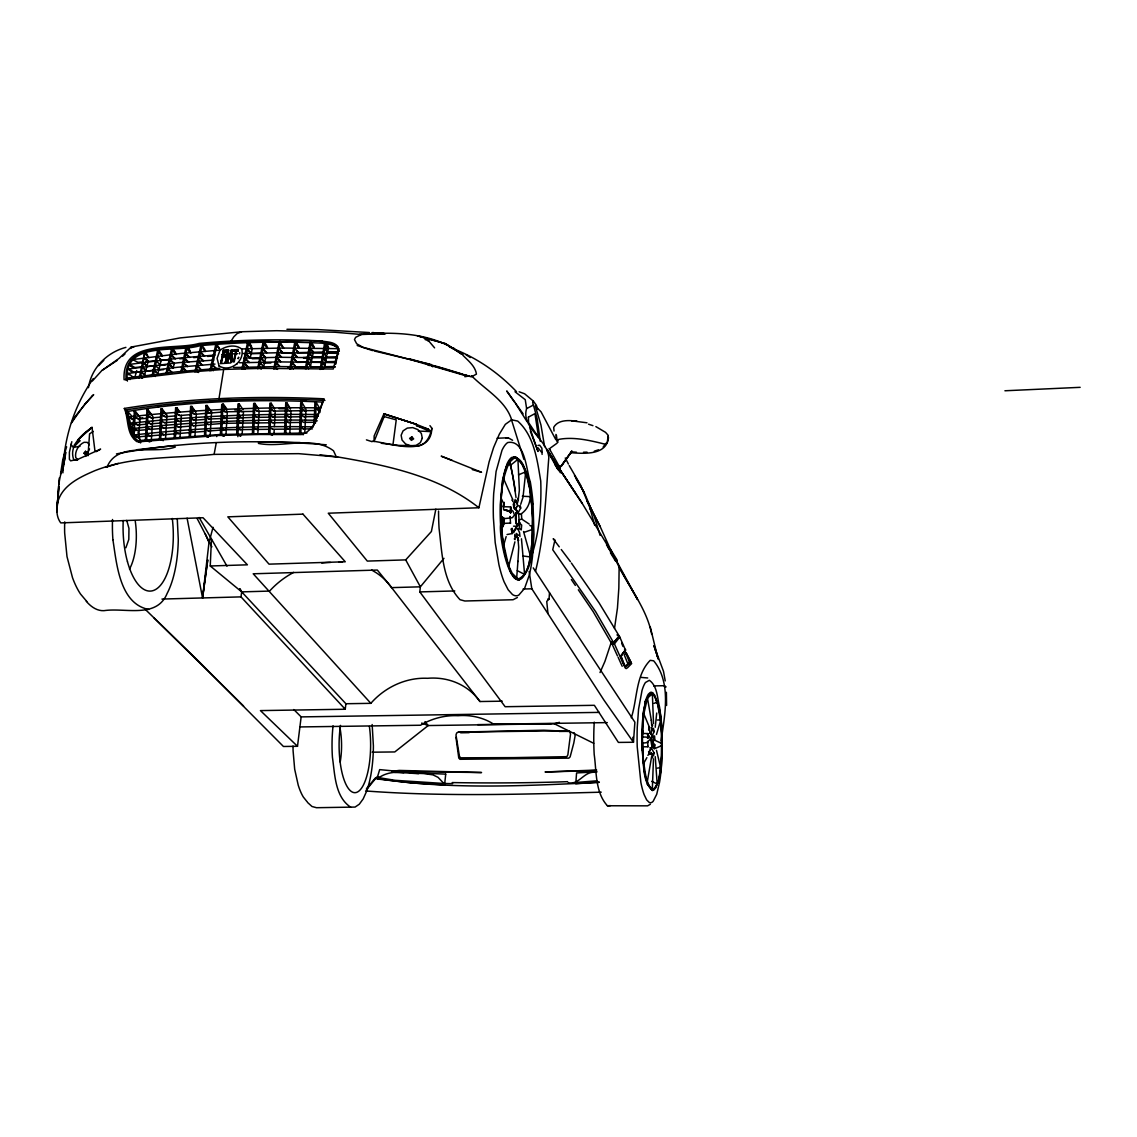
<?xml version="1.0" encoding="UTF-8"?>
<svg xmlns="http://www.w3.org/2000/svg" width="1137" height="1137" viewBox="0 0 1137 1137"><rect width="100%" height="100%" fill="white"/><g stroke="black" fill="none" stroke-linecap="round" stroke-linejoin="round"><path stroke-width="1.5" d="M218.858 365.773C229.674 372.95 245.023 361.424 241.698 349.045C235.402 344.042 226.121 345.847 219.981 350.21L217.096 358.34L219.114 366.199M94.925 450.764L92.026 427.37C81.963 434.604 68.817 445.406 73.635 459.405L76.804 460.314M532.713 531.519L531.931 506.391A63.729 16.629 88 0 0 531.491 501.787M653.121 736.932L652.212 735.412L651.217 739.377L652.553 747.194L653.42 738.709M314.125 425.11L314.906 402.455L316.185 402.384L320.065 409.064L319.909 412.518M315.432 423.334L316.185 402.384M555.908 434.433L557.485 442.336M556.448 438.257L556.505 435.414M300.85 433.154L302.001 402.583L300.708 402.64L299.557 433.183L303.281 434.76M223.691 436.125L220.379 434.732L221.715 404.545L222.98 404.488L226.718 410.116M224.145 436.111L221.658 434.675L222.98 404.488M269.938 433.481L271.16 403.209L269.881 403.28L268.659 433.524L272.454 435.258M285.842 433.325L287.021 402.981L285.728 403.052L284.548 433.353L286.623 433.822M661.734 752.111L661.208 727.183M253.466 434.249L252.414 433.794L253.679 403.436L254.958 403.379L258.611 409.135M254.432 434.192L253.693 433.737L254.958 403.379M647.763 737.686L647.991 733.578L642.504 733.464L642.291 736.961L646.399 737.089L647.976 738.183M237.875 436.651L239.239 403.919L237.974 403.976L236.667 434.235L240.845 436.011L238.997 435.258M647.777 755.266L649.099 754.399L648.602 751.529M653.334 743.641L654.841 744.891L654.614 748.942L653.121 747.876L653.619 743.101M140.05 417.535L138.686 437.93C127.827 433.78 135.445 419.169 134.038 411.097L135.275 411.04L139.453 416.739M134.038 438.257L135.275 411.04M190.462 436.565L191.883 406.406L190.618 406.463L189.197 436.636L191.314 437.034M205.74 435.627L207.119 405.468L205.982 405.511L204.475 435.698L208.455 437.233M160.729 438.896L162.221 408.965L160.971 409.007L159.478 438.981L161.525 439.323M146.673 440.005L148.194 409.945L146.943 409.988L145.422 440.09L149.97 441.824M231.692 362.007L231.962 349.869L226.704 362.078L227.542 362.234C226.775 357.487 233.298 356.506 230.896 362.049L231.692 362.007L231.962 349.869M517.591 504.643L515.871 501.772M502.412 516.639L503.066 526.758M653.519 723.686L652.368 693.797L649.852 694.252L644.807 701.785M647.777 738.084L648.317 734.346M502.199 701.174L479.97 701.529A67.467 60.304 -42.1 0 0 427.54 678.292A67.424 60.176 -42.3 0 0 370.847 703.334L345.89 703.732L241.698 591.88L210.246 565.984L211.454 538.981M230.896 362.049L230.939 358.226M510.698 512.787L510.698 506.903L503.705 506.732L503.492 508.793M229.361 357.231L231.308 351.162L229.361 357.231L231.124 357.132L231.152 353.635M231.124 357.132L231.308 351.162M58.982 484.22C59.891 473.362 65.107 463.37 65.648 452.057L63.473 466.838M304.744 433.055L305.967 409.263M289.807 433.282L291.001 410.656M510.698 506.903L510.527 512.801M517.889 460.243L515.871 458.31L513.825 458.339L509.12 462.66M273.989 433.567L274.188 430.07M274.372 426.588L275.225 410.869M257.829 433.808L259.108 411.04M517.932 561.522L518.728 547.252L517.861 537.872L518.557 540.672M242.153 434.391L243.474 411.58M62.89 472.878L63.089 469.41M165.505 439.01L166.94 414.792M225.95 435.272L227.329 411.452M210.118 435.826L211.61 411.338M194.924 436.622L196.346 413.996M59.28 478.037L56.85 511.906L58.698 486.11C59.479 498.006 52.899 512.389 60.744 522.906L203.04 517.747L247.411 564.819L210.246 565.984M179.973 437.773L181.408 415.289M175.624 407.799L174.174 437.773L175.439 437.702L176.889 407.742L175.624 407.799L179.561 412.177M661.592 756.56C660.071 767.29 661.336 780.607 653.59 789.078L652.325 789.163L653.477 758.919M63.388 464.223L62.99 470.121C64.127 437.319 74.417 405.369 93.319 378.536M151.264 441.199L152.926 416.469M661.208 761.676C661.308 739.036 665.244 712.359 652.368 692.632L651.06 692.49C639.79 706.248 643.414 727.595 642.234 744.479C644.039 759.459 641.709 778.447 652.311 790.3L653.647 790.201C664.122 775.761 661.052 755.281 662.061 738.24M533.253 567.875L549.498 592.761L549.029 599.242L546.741 601.345L547.949 613.539M87.975 455.781L89.581 433.851L93.305 431.435M651.629 756.588L647.294 781.787M656.717 713.027L655.225 727.268M532.073 542.861C529.728 554.586 531.178 572.863 518.728 578.79L516.667 578.179L517.946 561.308M652.084 729.556L651.018 727.765M429.957 425.65L431.833 428.223C430.127 436.978 425.38 446.756 414.763 446.272M315.134 423.234L315.503 419.141M507.045 534.532L512.247 533.551L511.92 530.41L512.673 531.221M510.016 465.658L517.932 459.348L521.982 464.209L525.621 472.75L523.02 497.167L520.718 504.302M127.429 381.094C122.469 340.105 176.022 353.209 199.927 345.691C240.518 342.01 281.351 341.157 322.069 343.175C327.2 344.198 333.34 343.829 337.277 347.894L338.314 351.688L335.642 364.352M531.519 549.185L532.684 520.462M502.796 541.439C501.062 515.061 497.736 486.082 509.888 461.579L513.085 477.583L509.873 461.65M126.179 380.298C122.284 339.48 175.453 351.901 199.941 344.539M549.498 592.761L634.887 722.208L633.451 742.262L618.4 742.418L594.367 705.31L505.141 706.717L419.809 591.908L420.363 586.82L443.97 558.324M653.221 744.82L653.292 739.022M145.351 609.46L199.273 661.905L283.44 746.483L297.496 746.298L301.149 716.893L293.815 709.545M213.045 527.284L208.995 542.491L202.557 597.948L187.093 518.174M297.496 746.298L260.444 710.597L345.25 709.246L345.89 703.732M660.81 766.182L659.019 777.935M525.436 474.214L524.754 472.21L518.515 474.854M220.72 421.912L221.942 421.827M393.018 444.311L396.245 419.866L384.178 416.568L383.922 413.868L416.44 424.371L428.55 429.274L430.397 431.591L418.288 431.037M531.334 550.521L529.245 562.545M345.25 709.246L240.987 596.882L241.698 591.88L239.978 588.852M216.741 436.608L216.911 435.499L259.293 434.476L301.262 434.576C316.64 430.212 317.919 410.812 324.144 398.817C257.431 395.704 190.334 397.723 124.317 408.439C129.049 418.658 125.823 436.963 138.657 441.824L216.911 435.499M321.401 368.999L325.949 342.621L324.685 342.692L320.065 369.454M60.602 473.873L62.819 459.419L66.614 446.813M142.537 378.095L140.69 376.333L144.612 353.436L145.778 353.252L148.876 357.601L144.697 353.436M147.412 354.517L144.726 352.612L146.005 352.328M139.368 420.676L139.894 417.265M305.327 368.772L310.131 342.237L311.41 342.166L306.606 368.701M289.708 369.113L294.781 342.024L296.061 341.953L290.973 369.056M651.146 747.691L654.13 752.936L653.505 755.764L651.217 752.623L652.652 757.91M239.651 353.948L239.736 352.598M273.747 369.099L279.162 341.569L280.427 341.498L275.026 369.028M656.987 703.277L654.884 696.455L652.368 693.797L647.323 698.274M257.616 368.715L263.23 341.654L264.495 341.583L258.881 368.644M57.362 503.904C60.986 485.783 79.675 477.185 95.011 470.619C132.688 455.766 174.487 458.424 214.097 454.374L216.115 443.601M241.868 369.141L247.624 342.152M243.133 369.07L248.875 342.081M139.126 378.152L144.783 352.399M151.875 376.461L157.631 350.48L158.867 350.423L162.392 355.526M153.111 376.39L158.867 350.423M167.352 373.092L172.796 348.633L171.559 348.689L166.101 373.178L168.049 373.76M500.735 510.03L500.777 506.875M180.911 371.941L185.885 347.439L187.122 347.353L190.874 353.166L185.885 347.439M182.133 371.984L187.122 347.353M211.184 370.719L217.153 343.815L215.902 343.886L209.933 370.79M435.841 509.177L431.392 531.519L405.71 559.887L367.308 561.095L328.28 513.213L478.89 507.756L489.095 461.892L493.6 447.509L499.328 434.192L505.325 424.357L511.65 419.823L517.719 421.088C534.305 435.94 537.204 460.243 540.743 481.05C541.624 506.406 539.308 532.073 531.562 556.32M194.91 371.941L200.965 345.051L202.201 344.98L196.161 371.884M509.873 517.534L510.101 516.383L510.641 517.989L512.46 517.605L514.535 514.976L513.014 511.252L510.485 509.248L510.826 507.827M661.094 740.983C664.747 715.201 671.654 682.584 653.676 660.824L650.222 660.327C635.597 675.051 637.416 698.999 631.305 717.774M324.315 368.402L326.745 356.435L323.96 353.166M327.072 354.843L328.579 347.481M652.254 724.681L651.7 729.101M307.8 363.343L310.572 365.744L313.414 351.916L310.302 348.348M238.187 351.148L236.354 351.035L238.187 351.148L238.358 349.528L234.25 349.755C232.303 352.626 238.358 350.622 233.952 351.177M234.066 351.361L234.25 349.755M236.468 351.234L233.568 361.907L235.657 351.077M234.25 361.879L236.354 351.035M223.776 351.717L222.994 355.44L225.424 355.312L225.24 356.933L222.696 356.862L220.962 362.575L223.392 350.338L226.888 350.139L226.704 351.759L223.776 351.717L226.704 351.759M225.24 356.933L225.424 355.312M226.59 351.56L226.888 350.139M225.368 362.149L228.58 350.054L226.178 362.305L225.368 362.149L226.178 362.305M225.481 362.333L227.897 350.097M226.05 362.106L228.58 350.054M506.178 536.579L503.066 547.224M220.962 362.575L223.392 350.338M221.658 362.532L222.696 356.862M225.552 355.497L223.108 355.639L223.904 351.901M611.507 641.581L604.912 661.436L600.023 672.55M260.572 353.195L261.837 353.138L265.674 357.601L263.727 366.64L260.075 362.333M642.107 739.235L643.769 714.178L647.465 698.061L651.359 720.588M649.824 733.351L649.611 729.329M250.183 358.141L246.16 353.579L244.91 353.635L250.183 358.141L252.272 348.704L248.719 342.791L247.454 342.862L250.083 346.018M535.484 571.414C544.68 534.461 545.717 496.244 548.745 458.467L548.816 457.188C547.068 438.953 520.76 427.441 526.616 408.595L533.452 405.028L537.119 418.601L540.288 441.355M614.506 628.406L617.448 608.096L618.841 588.099L619.139 567.065L615.799 560.342M542.15 452.228L541.852 448.163L539.634 445.207L537.943 445.462M648.673 753.376L649 752.026M71.816 441.71L69.385 452.299L69.385 459.291L70.65 460.84L78.226 459.177L100.61 449.115L96.162 451.659M231.621 342.877L232.872 342.82M514.905 541.852L508.68 566.34L502.398 538.441M519.964 536.536L519.552 532.542L517.818 528.989L515.914 527.923L518.245 525.436L519.197 521.556L518.614 513.469L517.136 511.039L515.857 512.972L515.388 518.316L516.084 523.503L517.548 525.919M142.679 365.901L143.248 362.66M145.778 353.252L145.991 352.385L144.74 352.612M170.422 365.773L173.194 367.919L174.259 363.584L170.152 359.42L168.901 359.505L174.259 363.584M223.676 369.44L187.932 372.154L124.089 379.701C121.574 338.57 174.004 350.708 199.103 343.431C239.751 339.707 280.654 338.869 321.416 340.958C326.873 342.081 333.539 341.626 337.533 346.202L338.414 349.954L333.255 368.999L260.956 368.374L223.676 369.44L219.015 398.447L220.649 400.679L236.468 400.466M515.914 527.923C516.369 530.382 512.886 531.292 513.853 532.841M518.33 523.873L518.799 521.997M157.474 356.435L161.283 359.988L157.872 373.632L154.334 370.15M141.841 372.837L144.726 374.769L148.222 361.182L144.683 358.056M518.259 499.513L519.367 490.203L517.932 459.348M83.882 433.893L78.226 439.607L92.026 427.37L84.024 433.822M134.678 378.067L136.71 370.563M641.694 742.887L642.846 743.101L642.49 746.81L647.976 746.782L647.706 746.085M653.121 745.147C650.705 749.411 650.449 732.853 653.036 737.401M88.473 387.674C91.258 368.09 107.02 352.285 125.894 347.382M528.918 564.066C513.81 611.237 498.56 538.696 500.564 524.64A63.274 16.486 88 0 1 500.237 504.771L502.369 480.866L507.031 463.868A63.757 16.614 88 0 1 511.65 457.458C525.834 455.624 526.474 478.89 529.671 488.626A63.729 16.629 88 0 1 531.334 500.28M327.086 345.008L325.949 342.621L327.925 346.259M510.485 509.248L511.352 508.14M650.577 749.226L649.284 751.742L650.35 754.357M515.217 499.385L513.498 504.387M658.252 781.147L655.58 788.126L652.51 790.599C641.922 781.574 644.295 763.694 642.107 750.917A50.184 10.219 89.2 0 1 641.78 735.213L642.931 715.571L645.66 700.619A50.568 10.304 89.2 0 1 648.431 694.082L650.478 692.348L652.567 692.717L654.628 695.19L657.428 702.581M648.744 727.95L649.128 726.756L648.63 730.11M643.357 715.486L643.627 713.411L649.483 727.424M514.507 509.078L514.208 503.933L513.853 507.997M502.767 506.747L504.288 502.355M503.08 481.05L503.549 478.634L512.403 498.773M125.88 547.764L128.808 539.435L128.964 528.407L126.733 520.405M651.828 730.636L650.606 734.474M89.539 448.973L85.73 456.406M227.542 362.234L228.764 358.34M503.705 506.732L504.331 504.984L501.076 498.12M226.817 362.262L231.223 349.912M517.278 506.036L515.359 509.447M434.59 347.865L428.592 340.787L425.011 339.48M238.13 358.468L238.585 357.302M238.244 358.652L238.685 357.473M515.644 528.222L515.985 527.326M314.452 423.76L322.993 402.114C257.744 398.916 192.153 400.807 127.614 411.452L125.695 409.974C191.542 399.371 258.412 397.353 324.955 400.423M517.093 504.046L518.401 499.839L517.747 498.361M568.287 782.725C579.302 785.283 583.793 770.872 595.433 772.336M374.67 440.047L384.178 416.568M518.657 523.361L517.534 525.109L516.226 522.963L516.17 513.213M98.592 365.617L103.794 360.344M516.312 512.886L517.164 511.863L518.529 514.365M221.928 421.955L224.458 423.291M642.064 749.937L643.087 747.72L642.49 746.81M651.33 731.063L653.505 728.376L654.13 731.617L652.155 735.824L652.553 736.62L654.614 735.909L654.841 740.116L652.794 741.153M652.112 746.469L652.823 744.991M519.382 528.606L519.907 522.409M512.005 500.337L512.631 499.072L512.759 501.602M656.447 734.502L660.64 720.716L657.186 702.183L653.988 703.377M642.504 733.464L643.116 732.285L642.078 729.442M105.585 466.682L107.12 466.881C117.822 441.17 155.002 454.445 175.325 447.04M646.882 757.64L643.556 763.609L642.121 736.705M520.291 505.695L520.689 508.111L517.96 513.057L520.419 514.365C535.058 504.999 530.51 486.394 525.621 472.75M519.168 391.796L524.612 393.786L533.338 401.091L532.642 402.498L533.452 405.028M515.672 501.673L516.596 500.28M366.441 789.718L375.878 778.22L378.649 776.713M501.9 517.42L503.762 518.33L503.506 523.39L510.527 523.077M561.223 466.44L571.897 450.906L561.365 465.786L571.158 452.384M366.469 788.609L375.324 778.092L378.081 776.585M412.148 439.266L411.423 437.987L410.954 439.237M557.684 440.872L558.75 439.394C573.631 436.565 589.932 440.389 604.671 444.112L607.229 442.663L608.224 435.386L605.566 432.358L595.859 426.602M85.389 451.417L86.782 452.455L85.062 454.53L84.01 453.08M603.193 446.997L604.983 444.539M506.477 466.255L508.239 463.868M142.31 362.774L147.014 365.872L144.47 363.499L147.114 360.059M81.935 408.211L86.583 402.171L74.971 416.81L71.489 422.836L81.011 409.419M653.221 754.101L654.13 752.936M502.412 526.459L504.103 524.242L503.506 523.39M649.284 751.742L651.473 747.677L649.724 747.89M656.475 750.264L660.654 767.603L657.285 768.157M610.811 643.57L613.284 643.514L618.627 636.734L612.914 643.329L610.654 643.272M383.922 413.868L416.44 424.371L383.922 413.868L374.158 435.94L374.016 441.639M513.412 531.718L516.042 527.369L515.999 526.246L513.569 526.175M618.23 635.398L619.779 637.09L614.406 643.855L611.976 643.812L617.448 655.878M92.41 380.952L101.946 370.42L117.395 360.258M85.602 451.162L83.996 453.379M630.282 662.061L625.435 666.31L622.749 661.933M557.031 443.217L550.464 447.964M70.693 444.325L73.507 447.381L80.045 440.573L74.218 445.036M523.546 531.505L530.425 556.021L529.615 556.846L523.063 556.007M122.625 356.094L124.956 353.991M650.336 804.285L647.607 805.835L607.414 805.763C595.077 792.361 596.612 771.483 594.196 754.456A63.942 14.227 89.3 0 1 594.253 722.137M382.871 333.738L361.367 334.491L334.733 332.217L276.689 330.696L241.698 331.748L180.143 337.931L131.21 347.055L119.03 358.425L102.259 370.292M130.783 348.476L132.93 346.714M642.291 743.186L647.749 742.532L647.479 741.509M654.045 745.488L654.841 744.891M517.392 597.508L513.057 599.739L464.877 601.004L460.044 599.711C442.378 581.078 442.108 552.639 439.081 528.549A80.542 22.911 88 0 1 438.555 511.067M518.941 505.624L516.667 506.605M293.616 572.366L288.357 575.436A76.264 65.52 -39.5 0 0 269.568 591.084L241.698 591.88L239.779 588.98M361.367 334.491L355.625 337.348L354.474 339.565L356.663 343.744L362.973 347.325L409.96 359.434L467.065 376.12M647.919 734.701L647.991 733.578M518.856 519.922L521.741 519.112L529.16 524.029M458.367 732.157L456.704 732.924L455.98 734.985L459.405 756.048L460.471 757.811L513.626 757.626L566.837 756.673L567.86 754.869L570.518 734.175L569.751 731.418L543.784 730.224L458.254 732.129L568.031 730.693M116.471 453.905C185.004 440.914 256.82 439.18 326.291 444.809M642.291 736.961L641.694 736.193M514.393 502.81L515.175 502.497M241.698 331.748L237.15 333.553L233.824 336.794L231.152 340.986L232.872 343.289M655.552 748.288L661.45 745.73L661.89 744.536L661.436 743.285L655.566 740.642M549.086 598.616L547.821 599.071L549.029 599.242M594.281 451.19L598.545 449.797M86.313 601.331C90.704 606.518 96.858 611.066 103.964 610.668C124.786 607.4 156.721 619.04 167.125 593.457A77.913 32.802 88 0 0 178.282 539.535L177.258 518.586M107.12 466.881L118.333 463.37M524.356 532.272L532.102 529.558L532.13 526.53L529.842 525.45M421.671 723.075L428.223 725.548L554.344 723.772L559.418 722.336M647.521 741.765L650.52 739.107L649.298 736.136L647.337 734.644M214.097 454.374L298.661 453.663L338.456 457.074C387.433 465.445 439.138 476.318 478.89 507.756M514.947 535.385L514.99 539.62L514.265 538.867M612.914 643.329L619.409 636.379L599.156 603.008L571.399 563.057M509.717 517.818L510.499 517.96L503.236 518.742M625.023 649.682L625.634 650.108L620.631 656.22L622.252 660.668M616.922 634.943L618.059 634.716M655.239 756.673L657.172 783.962L651.643 781.346M464.848 376.717L469.567 375.921M73.507 447.381L80.002 446.329M169.342 348.192L176.974 347.126M517.818 528.989L518.614 528.876M157.716 406.591L161.141 406.122M139.425 418.302L142.765 417.862M391.768 771.369L399.272 770.417L481.562 772.535L394.738 771.412M131.48 359.718L180.854 353.479L219.64 350.125M154.319 365.73L129.177 368.871L133.654 372.169M175.141 445.477L137.421 449.641M131.21 347.055L134.095 346.742M598.815 782.441C525.166 785.752 450.01 790.044 377.072 778.447M597.337 780.764L576.914 782.412M197.625 344.795L231.976 342.109L267.422 341.001M131.537 428.748C192.835 421.628 254.603 419.283 316.299 420.264M134.109 425.224L130.499 423.291C192.892 416.099 255.726 413.655 318.502 414.55M599.355 782.029L575.748 783.791L576.587 772.933L597.081 771.824M214.964 355.042L179.66 358.084L128.652 364.494L133.015 367.663L141.514 366.953M222.028 354.431L237.804 353.635M214.992 364.082L177.77 367.237L127.273 373.519L129.021 374.883M220.265 363.627L230.797 362.959M167.992 405.184L171.502 404.871M206.607 401.887L210.118 401.574M143.163 361.879L137.947 362.319L132.546 359.576M146.645 361.58L157.091 360.699M160.559 360.401L169.271 359.676M179.703 358.78L183.185 358.496M193.631 357.615L198.847 357.174M207.559 356.435L212.775 355.995M146.787 366.512L153.822 365.929M159.095 365.489L166.116 364.892M140.69 371.572L132.304 372.282L130.087 370.662M144.214 371.287L154.774 370.406M158.285 370.108L163.572 369.667M219.896 368.217L176.96 371.827L127.941 377.91L130.044 379.559M139.979 376.461L132.944 377.043L128.31 373.391M148.776 375.736L152.301 375.452M146.574 418.288L138.387 418.97L133.711 416.668L138.686 418.942M160.061 417.18L151.306 417.89L146.574 415.46L151.591 417.876M174.999 415.943L165.149 416.753L162.591 415.332M189.893 414.707L179.774 415.545L176.704 413.811M221.857 412.063L194.797 414.309L191.187 412.234M225.225 411.793L221.402 409.789L225.197 411.779L254.176 411.381M145.849 424.257L137.634 424.94L135.189 423.888M161.028 423.007L150.567 423.859L148.734 422.95M164.396 422.722L175.865 421.77M190.803 420.534L179.035 421.514L174.871 419.368L179.419 421.486M205.726 419.311L194.057 420.278L189.879 418.16L194.427 420.235M137.037 430.497L146.844 429.687M160.445 428.564L149.97 429.431L148.251 428.578M175.283 427.341L163.799 428.294L159.848 426.347L164.24 428.251M190.22 426.119L178.452 427.086L174.544 425.082L178.879 427.043M205.157 424.883L193.887 425.807L189.552 423.859L193.461 425.849M205.03 431.335L137.151 436.935L133.541 435.045C193.205 428.052 253.352 425.792 313.4 426.887M208.256 431.065L224.032 429.758L252.869 429.473M657.413 720.048L660.085 719.835L660.64 720.716L661.592 732.327M157.474 351.12L158.711 351.02L162.207 356.279L158.455 352.172M218.503 343.161L226.007 342.564M133.91 435.244L137.293 436.906L133.981 435.002M140.263 442.549L137.364 440.659L220.564 434.462L306.919 432.998M146.147 421.855L150.908 423.831M133.342 423.12L138.003 424.897M140.647 371.856L144.726 374.769M160.615 414.28L165.462 416.725M175.283 413.001L180.087 415.517M214.225 350.708L215.476 350.637M214.339 355.27L213.088 355.341L214.182 356.251M182.631 362.333L187.648 366.611L183.995 363.712M211.169 364.437L212.434 364.366L216.442 368.814L213.159 366.071M200.766 345.819C203.807 344.923 208.455 356.819 203.04 348.49M180.47 371.6L181.721 371.529M190.291 411.779L195.095 414.28M221.019 416.185L224.984 417.72M205.129 417.194L209.393 418.999L253.508 417.378M359.448 334.349C393.871 331.762 432.941 332.032 461.466 354.019L445.406 343.658L417.464 335.841L445.406 343.658L462.972 354.289M220.379 434.732L221.658 434.675M223.506 350.523L227.002 350.338M231.337 350.111L232.076 350.068M234.364 349.94L238.358 349.528M229.233 357.032L230.996 356.947M228.878 358.539L231.053 358.425M303.65 357.771L307.132 357.586M312.348 357.316L322.766 356.762M226.704 362.078L227.428 362.035M230.783 361.864L231.564 361.822M596.655 770.062L545.049 771.966L596.385 770.545M607.414 805.763L610.398 805.621M246.004 349.002L247.269 348.931L251.249 353.365L246.985 349.812M276.675 357.388L275.765 357.43L276.319 357.899M205.854 405.525L210.814 411.182M1004.923 390.773L1080.15 387.333M278.991 342.365L280.256 342.322L283.61 348.206L280.057 343.729M497.068 438.242L508.125 437.773L512.602 440.275M418.189 445.718L398.774 445.406L381.336 443.288M551.104 723.686L477.682 724.624M394.653 772.435L424.002 773.572L432.97 774.88L438.058 777.338L443.856 783.478L452.682 783.663M237.661 409.263L242.082 411.537M505.88 437.859L508.125 437.773M236.823 427.882L240.788 429.587M252.414 433.794L253.693 433.737M307.63 802.537L311.979 806.488L316.484 807.711L355.085 807.071L359.292 804.229L363.2 798.87L366.626 791.21A62.293 20.651 -90 0 0 373.391 745.872L372.154 724.525M292.493 352.925L293.758 352.882L297.325 357.103L293.73 353.92M322.88 353.152L323.775 354.033M321.103 362.461L322.041 362.433M269.597 408.524L274.06 411.111M290.091 366.754L291.356 366.711L293.332 369.099M320.662 367.08L322.752 368.871M238.074 341.91L245.777 341.668M269.242 414.948L273.477 417.123M161.951 599.071L240.987 596.882M419.809 591.908L454.772 590.942M523.063 589.037L531.818 588.795L603.974 700.136L633.451 742.262L632.812 737.288M234.762 409.903L237.974 409.817M279.034 408.695L285.344 408.709M601.231 792.176C522.75 794.237 443.942 796.824 365.602 790.954M300.424 408.155L304.872 410.684M251.277 353.706L260.089 353.508M281.265 353.01L293.602 352.726M297.141 352.641L323.59 352.015M327.115 351.93L337.703 351.688M252.172 358.738L259.193 358.581M303.053 357.572L308.312 357.459M311.822 357.373L322.339 357.132M325.85 357.046L336.367 356.805M583.508 452.228L587.047 452.156M242.408 348.931L282.473 348.036L338.84 348.675M243.048 353.522L281.422 352.669L338.13 353.337M239.537 362.774L279.745 361.907L336.254 362.618M263.812 363.129L270.848 362.973M297.198 362.376L305.981 362.191M311.254 362.063L321.785 361.822M325.296 361.751L335.841 361.509M233.526 367.507L279.048 366.555L335.074 367.265M287.661 367.549L291.171 367.464M294.696 367.393L306.99 367.123M310.5 367.038L321.032 366.81M324.557 366.725L335.088 366.498M300.083 414.65L304.332 416.739M314.395 414.664L318.204 416.355M542.107 454.402L541.979 452.768L537.915 447.708M521.457 538.782L524.598 574.412L517.307 570.632M641.14 677.41L647.72 677.965M653.647 685.895L664.136 685.71L665.856 686.961M460.656 732.797L469.155 732.654M301.149 716.893L599.355 712.387M257.63 411.324L270.222 411.153M315.205 410.542L273.719 411.111L270.904 409.348M299.699 726.941L420.548 725.235L423.746 723.388A64.567 57.035 -38.1 0 1 457.984 715.699A64.596 57.148 -37.9 0 1 490.829 722.436L493.714 724.198L607.286 722.606M269.568 417.18L256.948 417.336L253.011 415.204L257.346 417.322M285.444 416.966L273.065 417.123L270.947 415.915M300.68 416.782L288.869 416.924L286.794 415.716M303.949 416.739L314.622 416.611M270.791 422.765L224.174 423.305L208.867 424.57L204.816 422.907L208.369 424.613M272.539 422.751L284.946 422.609M300.211 422.438L288.372 422.566L284.833 420.562L288.826 422.566M314.167 422.268L303.892 422.395L300.125 420.591M372.183 752.197L394.781 751.941L428.223 725.548L424.982 721.625M268.972 429.303L256.322 429.431L254.461 428.393M272.468 429.26L300.154 428.976M312.405 428.862L303.423 428.947L299.685 426.986L303.792 428.947M559.177 731.446L569.154 731.347M320.904 407.885C256.735 407.103 192.523 409.661 128.751 416.952L132.901 419.411L128.922 416.938M264.935 341.001C288.613 343.9 316.839 335.216 338.257 347.325M300.154 442.535L258.241 441.824M258.412 443.402C281.678 448.305 313.101 435.158 333.525 450.806L336.495 457.245M286.936 329.289L317.465 329.559L369.397 332.544M337.462 357.984L280.711 357.288L244.014 358.098L249.216 362.518L245.279 358.07M289.665 341.001L298.065 341.214M327.627 351.66L332.771 351.745L338.613 353.735M513.199 504.984L514.862 505.013M301.177 400.622L306.379 400.778M443.856 783.478L395.051 780.309L378.919 777.665C386.125 772.663 395.221 771.497 403.763 772.648M376.759 333.383L381.989 333.724M410.272 773.146L418.572 773.7M572.934 451.957L576.459 452.228M570.831 452.697C583.935 453.649 606.547 455.539 608.48 437.702L608.039 436.338M324.67 342.749L325.893 342.848M324.5 343.616C328.081 343.09 330.554 353.905 325.424 344.724M372.041 332.558L385.557 333.781M522.338 496.215L530.226 496.642L530.979 497.85L532.358 512.801M320.051 454.828L337.646 456.932M431.307 364.579L374.201 350.949M148.634 609.46C119.499 603.576 116.67 563.554 112.904 539.72M372.41 441.113C390.503 443.188 430.88 458.14 431.833 428.223M586.99 422.793L571.783 420.832L576.971 421.202C569.168 420.249 558.153 419.397 553.691 427.398L554.046 431.051M425.536 363.286L428.322 363.883M464.166 374.67L466.866 375.295M519.14 528.25L521.258 529.956L521.684 525.052L519.566 523.105M440.403 367.336L426.474 363.84L429.374 365.588M410.031 358.979L423.987 362.859M449.513 347.083L454.502 348.519M472.239 469.567L481.548 472.296L441.199 456.15L452.043 460.286M462.688 374.229L442.08 367.876M372.538 350.594L357.203 345.506M503.606 509.547L510.257 511.877M613.284 643.514L614.406 643.855L625.165 667.902L626.16 668.599L627.61 667.689L631.675 663.553L630.253 662.231M428.55 429.274L416.185 425.465L430.397 431.591M503.535 509.547L508.211 510.982M366.427 439.863L372.126 441.71M588.554 424.2L592.931 425.65M133.413 429.004L137.449 430.468M147.711 434.86L145.607 434.007L150.212 435.855M146.161 427.711L150.368 429.402M134.55 429.459L136.824 430.397M206.55 430.17L204.646 429.36L208.682 431.022M161.056 421.031L160.189 420.662L164.794 422.694M321.416 340.958L328.593 344.113M253.21 427.711L256.706 429.431M238.699 428.706L240.319 429.601M223.307 417.222L224.486 417.762M148.464 441.298L149.174 441.611M252.997 421.06L256.863 422.936M238.855 422.253L236.979 421.401L240.945 423.12M451.545 348.093C476.304 357.416 498.248 372.495 516.468 391.625M160.644 439.45L163.302 440.673M206.82 436.679L208.043 437.262M315.972 420.264L317.223 420.875M314.494 420.647L315.702 420.633M285.742 415.119L285.103 414.792L289.281 416.924M148.307 435.101L149.885 435.883M554.344 723.772L593.713 743.3M654.045 739.718L654.841 740.116M163.7 434.746L159.663 432.799L164.083 434.718M178.338 433.538L174.359 431.52L178.708 433.51M207.872 412.006L205.527 410.798L210.061 413.044M85.957 452.199L86.028 453.379L85.019 453.123M193.347 432.302L189.382 430.312L193.716 432.259M207.275 418.146L208.952 419.041M223.776 429.786L220.521 428.365L224.273 429.743M135.36 430.625L131.821 428.72M506.448 509.746L511.01 512.204M652.226 788.751C645.233 784.175 645.432 769.82 643.3 761.335M514.819 534.674L516.198 537.687M240.987 417.535L237.278 415.673L241.456 417.521M270.663 428.237L268.801 427.199L272.866 429.26M130.627 423.277L133.555 424.911M286.524 428.066L284.691 427.086L288.713 429.104M271.43 422.125L268.943 420.718L273.008 422.751M286.027 408.68L289.85 410.883M143.56 358.198L148.222 361.182M515.004 391.739L525.251 399.684L526.616 408.595M239.992 410.514L241.698 411.551M371.643 570.007L376.304 572.806A76.307 65.676 -39.2 0 1 391.611 587.63L479.97 701.529M350.75 807.227C334.875 796.824 334.918 774.269 332.43 757.299A62.293 20.651 -90 0 1 333.042 725.832M257.374 411.168L253.38 408.766L257.957 411.324M139.524 376.475L142.153 378.124M142.722 368.104L145.906 370.193L142.665 367.251M466.014 354.758L470.32 357.53M302.584 409.405L304.56 410.684M168.02 364.011L169.043 364.693M153.182 370.292L155.712 371.97M624.526 649.497L625.236 649.98L620.575 656.276L624.639 666.069L626.032 666.623L630.836 662.189L625.663 652.226M665.713 686.862L664.136 685.71M140.249 442.535L137.904 440.616M294.142 348.689L293.488 348.22L294.753 348.178L298.32 352.328L296.501 350.75M129.007 364.451L130.84 365.787M326.376 350.494L327.726 351.66L324.94 348.519M309.008 348.334L313.414 351.916M130.002 364.323L134.493 367.549M128.822 369.468L129.845 370.221M159.478 358.652L161.283 359.988M516.639 577.823L512.517 573.958L507.969 564.35M323.107 358.638L325.85 360.827L323.263 357.814M307.971 352.982L309.165 353.891M471.471 375.693C485.016 389.621 505.667 400.451 511.65 419.823M185.644 354.261L189.822 357.515L185.672 353.237L184.691 353.522M322.425 363.47L324.912 365.474L322.396 362.433M184.45 358.88L188.699 362.262L184.535 357.885L183.526 358.155M195.45 370.278L198.136 372.439M199.799 363.101L202.457 365.247L198.478 360.983M432.742 366.796L430.156 364.679L426.474 363.84L471.358 376.859L476.431 374.116C475.351 366.199 468.089 360.6 462.773 355.156M198.122 367.208L198.861 367.82M652.325 789.163L647.138 784.132M624.909 649.284L625.592 649.852L621.115 656.148L624.611 665.387L626.075 666.168L630.921 661.99L626.16 652.652M280.583 350.779L282.672 352.584L278.949 348.249L278.025 348.604M262.263 359.86L264.722 361.992L261.041 357.729M258.795 362.362L261.396 364.607M265.674 357.601L261.609 354.09M277.186 369.369L274.159 366.754L275.424 366.697L277.599 369.354M275.367 362.561L276.206 362.135L279.745 366.398L276.703 363.726M515.814 510.03L517.434 511.238L513.54 506.249M277.741 353.934L281.663 357.359L277.925 352.925L277.002 353.28M278.522 359.832L280.725 361.751L277.044 357.373M143.475 362.632L144.47 363.499M156.266 361.012L160.104 364.707M292.522 358.07L296.402 361.495L292.976 357.444M309.363 359.178L311.524 361.097L308.582 357.643M516.667 578.179L512.545 573.801M325.722 355.526L326.745 356.435M309.975 354.502L312.433 356.705L309.292 352.996M169.171 363.868L173.194 367.919M153.509 374.741L155.371 376.489M154.007 617.888L243.588 706.034M159.024 369.042L155.471 365.645L178.85 362.66L213.742 360.088M86.81 601.487L80.5 594.011A74.843 33.044 88 0 1 72.498 577.639L66.998 556.59L64.667 533.011A73.905 32.646 88 0 1 64.724 521.883M629.159 660.725L629.827 661.45M137.165 441.838L134.194 438.683L131.991 433.268M139.297 416.739L134.038 411.097M136.667 441.284L133.498 437.901L131.196 432.387L125.695 409.974M307.288 801.997L303.295 796.98A59.891 20.85 -89.9 0 1 298.221 785.155L294.682 769.252L293.09 750.846A59.152 20.594 -89.9 0 1 293.019 746.085M201.377 369.866L197.426 365.574M152.145 415.63L146.943 409.988M136.511 435.556L138.686 437.93M518.628 535.328L516.226 533.409L517.42 537.19M196.63 370.179L198.705 372.453M166.101 414.664L160.971 409.007M132.148 416.469L127.614 411.452L132.532 432.06A18.689 16.856 -40.1 0 0 140.789 442.691M370.847 703.334L253.21 573.787L377.328 570.049L391.611 587.63L420.363 586.82L405.71 559.887M211.581 368.914L213.244 370.776M124.317 408.439L126.491 410.869L127.756 416.043M132.972 431.648L134.337 433.183M519.694 506.974L520.689 508.111M195.649 412.12L190.618 406.463M243.531 367.308L245.123 369.141M221.715 404.545L226.533 410.13M307.686 362.262L310.572 365.744M307.004 366.91L308.61 368.786M219.242 348.689L215.732 344.582L216.982 344.511L219.654 348.746M650.577 732.981L652.197 735.156L650.336 733.379M653.249 730.579L654.13 731.617M259.335 366.967L261.197 369.184M255.484 405.596L258.454 409.135M273.463 407.643L274.429 408.823M89.368 444.823L87.378 442.392L84.081 442.307C78.467 444.908 74.701 451.29 75.724 457.472L77.7 459.931M263.301 342.72C265.092 340.006 271.359 355.639 264.324 343.999M250.95 347.069L252.272 348.704M321.728 367.095L323.15 368.857M288.642 406.648L290.361 408.78M285.728 403.052L287.789 405.582M320.065 409.064L318.772 407.416M559.262 546.84L553.179 538.782L554.941 540.004L552.738 549.74L595.66 611.72L613.866 643.116L611.294 642.973L593.201 611.692L578.321 589.79M561.28 549.541L570.404 561.635M533.338 401.091L536.38 405.269L537.559 409.192M651.657 724.269L652.666 725.662M223.037 403.663L226.561 408.524M148.194 409.945L152.315 415.63M166.258 414.65L162.221 408.965M514.89 402.526L506.704 390.957L523.091 413.825M179.93 412.091L176.889 407.742M515.8 403.848L527 421.6M173.748 349.997L175.638 352.754M195.806 412.106L191.883 406.406M571.371 579.572L575.336 585.413M188.273 347.95L190.163 350.764M207.119 405.468L210.985 411.182M554.728 464.251L560.456 472.779M547.579 450.849L546.798 449.712L557.94 469.609L556.462 464.493M606.518 544.879L612.985 554.572L582.116 503.222L550.166 454.772M547.352 450.522L559.503 470.022L546.982 449.257L555.226 462.617M549.953 449.584L549.185 448.433L560.314 468.33L559.83 465.601M554.771 461.92L575.72 493.501M582.116 503.222L557.059 465.403L557.357 466.298M197.17 518.557L211.88 546.854M239.239 403.919L242.963 409.661M249.785 343.502L251.59 346.316M274.628 408.808L271.16 403.209M512.091 528.208L512.915 531.846M290.532 408.78L287.021 402.981M236.624 364.295L237.207 363.698M305.455 408.396L302.001 402.583M296.871 343.346L299.315 347.552M569.211 465.573L580.637 485.229L589.904 507.628L594.623 525.166M575.763 477.966L584.333 492.719L594.068 515.814L600.137 535.413M611.294 552.852L607.584 546.471L608.224 547.622A9.636 3.411 3.2 0 1 610.569 549.342L617.064 559.972A4.846 1.691 3.1 0 1 617.064 560.726L616.14 561.294L614.648 558.693M612.26 554.501L612.758 555.382M199.146 517.477L227.002 566.183M574.498 475.451L584.333 492.719M312.135 343.473L314.338 347.396M615.586 559.205L637.516 599.497L618.599 566.127C629.884 588.525 646.925 609.233 651.728 634.361M555.851 439.749L541.07 411.85L535.328 406.008L540.97 425.082L544.623 446.713M565.274 457.969L568.429 464.052M600.18 526.602L587.303 501.46L600.18 526.602L613.98 557.158M605.637 540.857L606.987 543.5M646.854 780.394L647.394 781.474M607.755 545.049L611.592 552.753M618.13 657.271L622.181 666.254M589.606 507.898L591.141 511.067M619.779 637.09L625.251 649.511M205.101 533.58L208.995 542.491M621.641 643.286L623.005 646.456M654.585 647.635L658.025 658.124L653.917 645.603L663.496 671.299L665.23 680.907M530.382 431.264L538.014 451.488L529.6 427.341M511.366 528.804L511.977 530.666M556.903 439.649L557.798 442.435M574.128 732.725L575.095 735.781L573.773 743.086L570.134 756.858L568.855 758.137L459.931 759.289L458.779 758.052L455.951 737.302M511.437 419.652L523.901 459.391M512.247 533.551L511.266 529.117M138.018 432.245L140.263 440.545M660.313 766.295L660.654 767.603M338.613 348.661L339.323 351.347M648.744 752.978L649.099 754.399M530.027 554.444L530.425 556.021M128.609 419.482L131.139 429.814M510.129 510.712L510.598 512.83M517.861 537.559L518.5 540.416M656.959 782.952L657.172 783.962M650.179 626.672L658.11 659.09M658.266 705.892L659.702 713.581A50.54 10.304 89.2 0 1 660.796 722.436M513.526 503.577L513.81 505.027M530.212 481.605C526.218 470.292 525.322 439.465 507.784 442.506A77.43 20.281 88 0 0 501.971 450.366L496.087 471.485L493.7 493.359A77.174 20.21 88 0 0 493.401 517.946L495.206 542.633L498.93 564.691A78.155 20.466 88 0 0 504.132 581.902L508.168 589.79L512.417 594.48A78.24 20.494 88 0 0 518.77 595.134L524.583 588.412L529.288 575.08A77.174 20.21 88 0 0 532.486 556.547L533.978 534.703L533.026 503.62M515.445 491.227L513.014 477.17L516.027 497.523M524.399 573.247L524.598 574.412M529.16 571.456L531.818 588.795M510.513 523.39L510.186 517.932M521.428 513.753L521.741 519.112M647.976 746.782L647.749 742.532M651.316 720.105L651.714 725.378M666.396 692.305L666.595 705.48M503.833 517.932L503.862 523.048M321.743 563.042A75.881 67.367 -46 0 1 330.412 562.46M339.082 562.175A75.923 67.509 -45.8 0 1 341.967 562.19M369.397 726.515A47.697 15.762 -90 0 1 362.532 786.619A47.697 15.762 -90 0 1 342.038 772.776A47.839 15.691 89.9 0 1 339.394 754.3A47.697 15.762 -90 0 1 340.489 725.392M339.707 726.614A35.958 12.28 -89.9 0 1 340.205 762.046M567.647 781.673A1345.568 678.704 11.2 0 1 452.185 782.569M123.222 520.561A59.678 25.057 88 0 0 123.436 537.63A59.849 24.957 87.9 0 0 127.472 561.749M172.284 518.444A59.678 25.057 88 0 1 170.863 560.655A59.664 25.042 88 0 1 150.155 591.098A59.664 25.042 88 0 1 127.472 561.749M112.904 539.72A77.927 32.802 88 0 1 112.52 519.495M135.232 520.988A44.94 19.485 88 0 1 129.504 569.054M530.283 481.733A77.43 20.281 88 0 1 533.097 503.748M662.189 748.558L661.421 766.594A61.227 12.535 89.2 0 1 659.531 782.341L656.703 794.322L653.164 801.272A62.052 12.692 89.2 0 1 649.27 802.466L646.64 799.865L644.139 794.664A61.981 12.678 89.2 0 1 640.87 782.412L637.232 746.853A61.213 12.521 89.2 0 1 637.26 727.239L638.568 709.147L642.007 690.543A61.398 12.564 89.2 0 1 645.489 682.484L649.355 680.296C657.484 686.023 657.257 698.118 659.531 706.958A61.384 12.564 89.2 0 1 661.407 723.843L662.189 748.558M500.891 499.854L501.644 532.599L505.112 555.14L510.428 571.641L514.45 577.909L518.799 580.211C536.195 568.386 531.15 538.995 533.04 520.419C530.538 499.484 532.955 471.869 515.814 456.889L513.739 456.903C501.346 466.596 502.995 485.67 500.891 499.854M528.392 417.137L528.62 422.651L538.625 437.475L535.072 414.564L534.632 413.797L528.392 417.137M445.718 774.112L444.595 784.843L411.85 782.967L376.873 778.944L379.673 769.621L413.612 772.862L445.718 774.112M207.716 560.058L202.557 597.948L207.716 560.058M422.282 438.228L420.377 442.606L416.142 445.42L410.713 445.917L405.554 443.942L402.043 440.033L401.134 435.258L403.052 430.88L407.288 428.095L412.703 427.611L417.847 429.573L421.344 433.467L422.282 438.228M625.606 652.752L624.298 654.912L627.965 664.093L629.486 662.061L625.606 652.752M91.87 396.358L85.033 404.175L93.675 394.624L91.87 396.358M411.864 436.878L409.604 438.37L411.395 440.36L413.655 438.868L411.864 436.878M172.682 349.073L171.445 349.173L176.15 354.559L172.682 349.073M171.289 354.772L170.053 354.858L175.425 358.851L171.289 354.772M168.219 368.559L166.983 368.644L172.071 372.524L168.219 368.559M200.496 351.83L199.245 351.901L204.589 356.137L200.496 351.83M199.117 356.464L198.094 356.535L203.48 360.884L199.117 356.464M182.602 367.009L181.351 367.08L186.553 371.23L182.602 367.009M262.903 348.49L261.652 348.547L266.712 352.825L262.903 348.49M244.327 362.703L243.062 362.76L248.193 367.166L244.327 362.703M302.968 514.137L227.826 516.852L269.028 564.151L345.25 561.777L302.968 514.137M292.11 362.12L290.845 362.163L295.421 366.142L292.11 362.12M295.947 342.436L294.696 342.464L299.159 348.277L295.947 342.436M311.225 342.805L310.017 342.848L314.182 348.164L311.282 342.805M315.958 408.069L314.665 408.098L318.985 410.485L315.958 408.069M384.576 333.667L373.05 332.672L384.661 333.724M428.706 340.858L427.81 340.503L428.72 340.887M616.226 560.044L612.132 553.776A5.188 1.72 2.8 0 0 610.455 552.781L615.373 560.839A2.572 0.853 2.8 0 0 616.226 560.044"/></g></svg>
